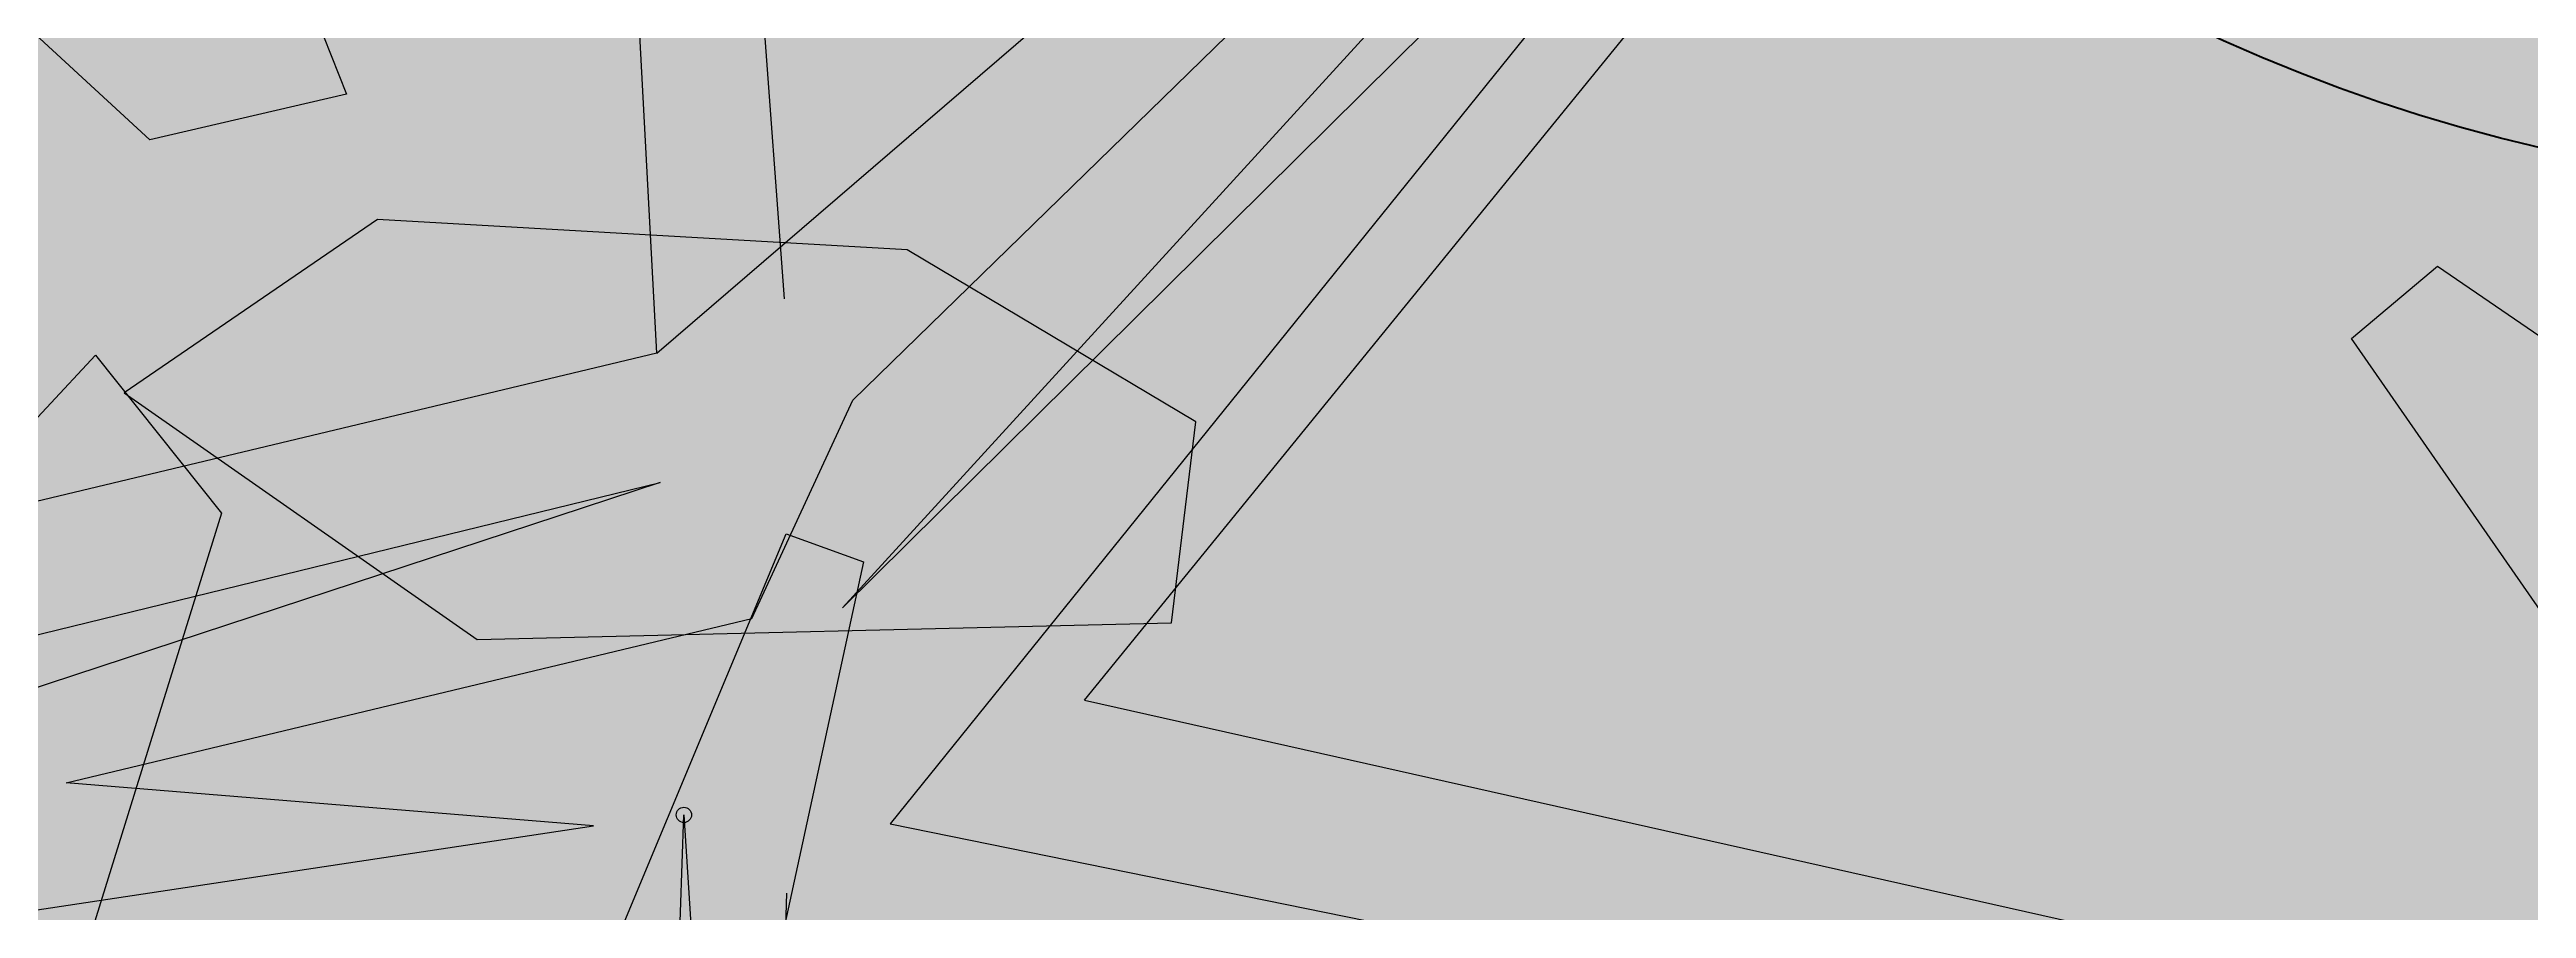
# Model space of a CAD drawing. Header units: metres. Extents: x 349703 to 349913, y 9282546 to 9282694.
# Drawn here: x 349753.5806 to 349753.8983, y 9282653.0032 to 9282653.1133 of the extents above; entities that cross this region are included whole.
import ezdxf

# ---------------------------------------------------------------- set-up
doc = ezdxf.new("R2010")
doc.units = ezdxf.units.M
doc.header["$LTSCALE"] = 0.25
for name, color, linetype, lineweight in [('AREA-VERDE', 3, 'CONTINUOUS', 9), ('ARQ-FONDO', 253, 'CONTINUOUS', 9), ('LLORAD-SIMB', 1, 'CONTINUOUS', 25)]:
    doc.layers.add(name, color=color, linetype=linetype, lineweight=lineweight)
doc.styles.get("Standard").update_dxf_attribs({"font": 'arial.ttf'})

# ---------------------------------------------------------------- blocks, each defined once
blk = doc.blocks.new('548')
at = {"layer": 'AREA-VERDE', "lineweight": 0, "true_color": 0xc4e4b2, "transparency": 33554687}
h = blk.add_hatch(color=3, dxfattribs=at)
h.dxf.hatch_style = 1
h.paths.add_polyline_path([(349595.42055, 9282651.44263), (349597.5555, 9282651.44263), (349597.5555, 9282655.2125), (349595.42055, 9282655.2125)])
blk = doc.blocks.new('ARR2')
at = {"layer": 'ARQ-FONDO', "lineweight": 5}
for p, q in [((2740.93517, 1214.36421), (2740.90831, 1214.86994)), ((2740.95882, 1214.37431), (2740.92251, 1214.86579)), ((2741.01447, 1214.29989), (2741.36929, 1214.73585)), ((2740.93517, 1214.36421), (2741.3605, 1214.72992)), ((2741.27733, 1214.6535), (2740.96957, 1214.317)), ((2740.97152, 1214.35547), (2741.27733, 1214.6535)), ((2740.96957, 1214.317), (2741.17407, 1214.51937)), ((2741.17407, 1214.51937), (2740.97842, 1214.27699)), ((2740.85287, 1214.47484), (2740.87764, 1214.41222)), ((2740.84113, 1214.40374), (2740.76993, 1214.46954)), ((2740.87764, 1214.41222), (2740.84113, 1214.40374)), ((2740.88334, 1214.38896), (2740.83642, 1214.35686)), ((2740.9816, 1214.38339), (2740.88334, 1214.38896)), ((2741.03509, 1214.35149), (2740.9816, 1214.38339)), ((2741.24938, 1214.36693), (2741.26535, 1214.38034)), ((2741.26535, 1214.38034), (2741.30854, 1214.35073)), ((2740.93517, 1214.36421), (2740.29447, 1214.21106)), ((2740.7852, 1214.31454), (2740.83107, 1214.36384)), ((2740.83107, 1214.36384), (2740.85444, 1214.33453)), ((2741.31405, 1214.27385), (2741.24938, 1214.36693)), ((2740.83642, 1214.35686), (2740.90185, 1214.31112)), ((2740.95281, 1214.315), (2740.97152, 1214.35547)), ((2741.03057, 1214.31424), (2741.03509, 1214.35149)), ((2740.33455, 1214.19325), (2740.93581, 1214.34023)), ((2740.93581, 1214.34023), (2740.5887, 1214.22613)), ((2740.85444, 1214.33453), (2740.82567, 1214.24195)), ((2740.89471, 1214.17639), (2740.95916, 1214.33074)), ((2740.95916, 1214.33074), (2740.9735, 1214.3255)), ((2740.9735, 1214.3255), (2740.9575, 1214.25184)), ((2740.82564, 1214.28456), (2740.95281, 1214.315)), ((2740.90185, 1214.31112), (2741.03057, 1214.31424)), ((2741.01447, 1214.29989), (2741.65941, 1214.15519)), ((2740.92342, 1214.27661), (2740.82564, 1214.28456)), ((2740.5887, 1214.22613), (2740.92342, 1214.27661)), ((2740.92164, 1213.73207), (2740.94018, 1214.27862)), ((2740.94018, 1214.27862), (2740.95384, 1214.06677)), ((2740.97842, 1214.27699), (2741.64026, 1214.1425)), ((2740.95384, 1214.06677), (2740.95926, 1214.26408))]:
    blk.add_line(p, q, dxfattribs=at)
at = {"layer": 'ARQ-FONDO', "lineweight": 9}
blk.add_circle((2740.94018, 1214.27862), 0.00142, dxfattribs=at)
for s in ['P. de Arq. Enrique Guerrero Hernández.', 'P. de Arq. Adrian A. Romero Arguelles.', 'P. de Arq. Francisco Espitia Ramos.', 'P. de Arq. Hugo Suárez Ramírez.']:
    blk.add_text(s, height=1.6e-15, rotation=33.9755, dxfattribs=at).set_placement((2740.94018, 1214.27862))

msp = doc.modelspace()

# ---------------------------------------------------------------- linework, layer by layer
at = {"layer": 'LLORAD-SIMB'}
msp.add_circle((349753.95, 9282653.315), 0.22, dxfattribs=at)

# ---------------------------------------------------------------- block references
at = {"layer": 'ARQ-FONDO'}
msp.add_blockref('548', (156.97282, 0), dxfattribs=at)
at = {"layer": 'ARQ-FONDO', "xscale": 0.6917913537138002, "yscale": 0.6917913537138002, "zscale": 0.6917913537138002}
msp.add_blockref('ARR2', (347857.50325, 9281812.9877), dxfattribs=at)

doc.saveas('drawing.dxf')
